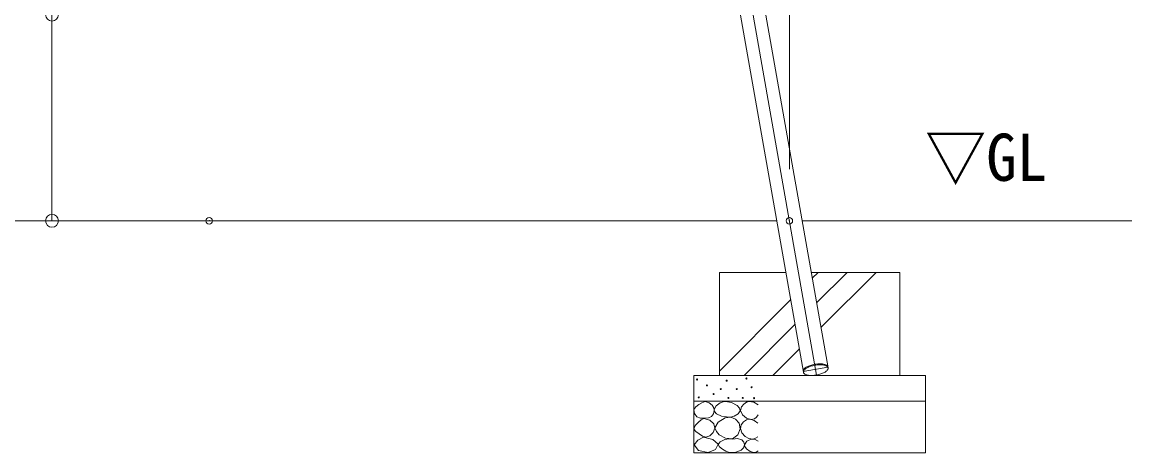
# Model space of a CAD drawing. Units: millimetres, scale not verified. Extents: x 0 to 420, y 0 to 297.
# Drawn here: x 89.7 to 132.75, y 64.27 to 80.97 of the extents above; entities that cross this region are included whole.
import ezdxf
from ezdxf.enums import TextEntityAlignment as Align

# ---------------------------------------------------------------- set-up
doc = ezdxf.new("R2010")
doc.units = ezdxf.units.MM
doc.header["$LTSCALE"] = 0.5
doc.header["$PDMODE"] = 32
doc.header["$PDSIZE"] = 0.25
doc.linetypes.add('USER2', pattern=[50.8, 31.75, -6.35, 6.35, -6.35])
doc.layers.add('LY_5', color=2, linetype='Continuous', lineweight=18)
doc.layers.add('LY_6', color=7, linetype='Continuous', lineweight=0)
doc.styles.add('ＭＳ ゴシック', font='')
doc.styles.get('ＭＳ ゴシック').set_extended_font_data('MS Gothic')

# ---------------------------------------------------------------- blocks, each defined once
blk = doc.blocks.new('-022-_DOTBLANK')
at = {"color": 7, "linetype": 'Continuous', "lineweight": 0}
blk.add_line((-0.5, 0), (-1, 0), dxfattribs=at)
blk.add_circle((0, 0), 0.5, dxfattribs=at)
blk = doc.blocks.new('-001-MS_2')
at = {"color": 7, "linetype": 'Continuous', "lineweight": 0}
for p, q in [((3.92, 89.34), (0.27, 83.88)), ((9.77, 93.38), (3.92, 89.34)), ((15.99, 96.86), (9.77, 93.38)), ((22.45, 99.4), (15.99, 96.86)), ((29.91, 96.94), (22.45, 99.4)), ((36.07, 92.11), (29.91, 96.94)), ((39.03, 87.18), (36.07, 92.11)), ((39.88, 81.98), (39.03, 87.18)), ((43.36, 91), (39.71, 84.09)), ((51.33, 96.79), (43.36, 91)), ((56.97, 98.88), (51.33, 96.79)), ((61.87, 99.49), (56.97, 98.88)), ((73.64, 97.86), (61.87, 99.49)), ((84.31, 91.65), (73.64, 97.86)), ((89.01, 86.31), (84.31, 91.65)), ((89.98, 81.65), (89.01, 86.31)), ((92.65, 88.94), (90.78, 82.21)), ((97.12, 94.25), (92.65, 88.94)), ((102.27, 97.95), (97.12, 94.25)), ((107.89, 99.64), (102.27, 97.95)), ((116.57, 98.15), (107.89, 99.64)), ((125, 93.3), (116.57, 98.15)), ((0.27, 83.88), (1.28, 76.29)), ((1.28, 76.29), (6.29, 69.94)), ((6.29, 69.94), (13.15, 67.35)), ((13.15, 67.35), (20.86, 67.08)), ((19.91, 66.45), (14.58, 63.66)), ((31.08, 63.24), (19.91, 66.45)), ((20.86, 67.08), (28.48, 67.69)), ((28.48, 67.69), (34.81, 70.25)), ((34.81, 70.25), (38.56, 75.54)), ((38.56, 75.54), (39.88, 81.98)), ((39.71, 84.09), (40.58, 80.12)), ((40.58, 80.12), (44.3, 75.71)), ((44.3, 75.71), (53.79, 70.93)), ((61.06, 67.6), (47.31, 59.54)), ((53.79, 70.93), (63.76, 69.49)), ((72.24, 68.87), (61.06, 67.6)), ((63.76, 69.49), (71.12, 69.32)), ((71.12, 69.32), (78.63, 70.84)), ((81.06, 65.44), (72.24, 68.87)), ((78.63, 70.84), (86.23, 75.46)), ((87.97, 57.29), (81.06, 65.44)), ((86.23, 75.46), (89.98, 81.65)), ((90.78, 82.21), (94.45, 73.44)), ((94.45, 73.44), (102.5, 67)), ((102.5, 67), (110.8, 64.62)), ((109.47, 65.1), (102.77, 63.87)), ((117.54, 62.64), (109.47, 65.1)), ((110.8, 64.62), (118.03, 65.73)), ((118.03, 65.73), (122.08, 69.11)), ((122.08, 69.11), (125, 73.65)), ((2.69, 52.66), (0.27, 45.85)), ((0.27, 45.85), (3.9, 41.03)), ((9.14, 59.48), (2.69, 52.66)), ((14.58, 63.66), (9.14, 59.48)), ((39.24, 55.99), (31.08, 63.24)), ((37.66, 39.2), (40.76, 47.48)), ((40.76, 47.48), (39.24, 55.99)), ((47.31, 59.54), (41.33, 48.68)), ((41.33, 48.68), (43.97, 41.48)), ((85.4, 34.78), (90.25, 46.52)), ((90.25, 46.52), (87.97, 57.29)), ((92.41, 54.25), (90.78, 47.04)), ((90.78, 47.04), (93.44, 38.43)), ((96.8, 60.03), (92.41, 54.25)), ((102.77, 63.87), (96.8, 60.03)), ((124.68, 57.18), (117.54, 62.64)), ((7.78, 24.5), (0.96, 15.68)), ((3.9, 41.03), (10.41, 36.67)), ((19.09, 30.52), (7.78, 24.5)), ((10.41, 36.67), (17.05, 32.38)), ((17.05, 32.38), (23.72, 30.33)), ((36.88, 25.89), (19.09, 30.52)), ((23.72, 30.33), (31.36, 32.78)), ((31.36, 32.78), (37.66, 39.2)), ((47.66, 16.78), (36.88, 25.89)), ((43.97, 41.48), (49.17, 35.16)), ((49.17, 35.16), (61.76, 28.31)), ((60.52, 25.56), (51.59, 21.5)), ((68.66, 27), (60.52, 25.56)), ((61.76, 28.31), (75.12, 27.32)), ((76.2, 26.37), (68.66, 27)), ((75.12, 27.32), (85.4, 34.78)), ((85.1, 27.83), (76.2, 26.37)), ((93.5, 25.29), (85.1, 27.83)), ((93.44, 38.43), (99.65, 31.51)), ((97.57, 20.71), (93.5, 25.29)), ((102.98, 22.43), (98.7, 15.67)), ((99.65, 31.51), (107.29, 27.64)), ((111.69, 26.76), (102.98, 22.43)), ((107.29, 27.64), (114.86, 26.76)), ((118.98, 25.96), (111.69, 26.76)), ((114.86, 26.76), (120.01, 28.2)), ((125, 22.64), (118.98, 25.96)), ((120.01, 28.2), (124.68, 30.88)), ((0.96, 15.68), (9.45, 4.41)), ((9.45, 4.41), (27.89, 0.3)), ((27.89, 0.3), (42.24, 6.41)), ((42.24, 6.41), (47.66, 16.78)), ((51.59, 21.5), (47.28, 16.1)), ((47.28, 16.1), (49.96, 11.42)), ((49.96, 11.42), (55.93, 6.91)), ((55.93, 6.91), (62.4, 3.07)), ((62.4, 3.07), (69.71, 0.69)), ((69.71, 0.69), (81.56, 0.93)), ((81.56, 0.93), (91.88, 5.02)), ((91.88, 5.02), (96.58, 9.83)), ((96.58, 9.83), (98.63, 15.56)), ((98.63, 15.56), (97.57, 20.71)), ((98.7, 15.67), (99.31, 12)), ((99.31, 12), (102.19, 7.75)), ((102.19, 7.75), (109.35, 2.28)), ((109.35, 2.28), (116.76, 0.46)), ((116.76, 0.46), (121.06, 1.51)), ((121.06, 1.51), (125, 3.63))]:
    blk.add_line(p, q, dxfattribs=at)
for centre in [(6.61, 142.18), (25.62, 130.77), (63.96, 139.96), (102.42, 144.09), (9.77, 107.32), (38.61, 113.98), (52.55, 123.48), (83.5, 123.55), (112.42, 127.06), (67.44, 106.37), (95.12, 106.52), (117.28, 105.98)]:
    blk.add_circle(centre, 1, dxfattribs=at)

msp = doc.modelspace()

# ---------------------------------------------------------------- linework, layer by layer
at = {"layer": 'LY_5', "color": 7, "linetype": 'USER2', "lineweight": 0}
for p, q in [((120.5183, 67.2856), (112.5933, 112.2303)), ((120.9571, 67.5956), (119.9999, 67.4269))]:
    msp.add_line(p, q, dxfattribs=at)
at = {"layer": 'LY_5', "color": 7, "lineweight": 0}
for p, q in [((120.9635, 67.5595), (113.4875, 109.9578)), ((120.0063, 67.3907), (112.5303, 109.789)), ((118.97, 73.2677), (53.53, 73.2677)), ((132.75, 73.2677), (119.957, 73.2677)), ((119.3227, 71.2677), (116.75, 71.2677)), ((116.75, 71.2677), (116.75, 67.2677)), ((123.75, 71.2677), (120.3096, 71.2677)), ((120.3503, 71.037), (120.5811, 71.2677)), ((120.5186, 70.0827), (121.7036, 71.2677)), ((120.6869, 69.1284), (122.8261, 71.2677)), ((123.75, 67.2677), (123.75, 71.2677)), ((116.75, 67.4366), (119.5113, 70.1979)), ((117.7036, 67.2677), (119.6795, 69.2436)), ((118.8261, 67.2677), (119.8478, 68.2894)), ((120.183, 67.5819), (120.2167, 67.5969)), ((120.2167, 67.5969), (120.2523, 67.6111)), ((120.2523, 67.6111), (120.2898, 67.6242)), ((120.2898, 67.6242), (120.3287, 67.6362)), ((120.3287, 67.6362), (120.3689, 67.647)), ((120.3689, 67.647), (120.4099, 67.6564)), ((120.4099, 67.6564), (120.4515, 67.6645)), ((120.4515, 67.6645), (120.4933, 67.6712)), ((120.4933, 67.6712), (120.5351, 67.6763)), ((120.5351, 67.6763), (120.5765, 67.6799)), ((120.5765, 67.6799), (120.6172, 67.682)), ((120.6172, 67.682), (120.6569, 67.6824)), ((120.6569, 67.6824), (120.6953, 67.6813)), ((120.6953, 67.6813), (120.7321, 67.6787)), ((120.7321, 67.6787), (120.767, 67.6744)), ((120.767, 67.6744), (120.7997, 67.6687)), ((120.7997, 67.6687), (120.8301, 67.6615)), ((120.8301, 67.6615), (120.8578, 67.6529)), ((120.8578, 67.6529), (120.8827, 67.6429)), ((120.8827, 67.6429), (120.9045, 67.6316)), ((120.9045, 67.6316), (120.9232, 67.6192)), ((120.9232, 67.6192), (120.9386, 67.6056)), ((120.9386, 67.6056), (120.9504, 67.5911)), ((115.75, 67.2677), (124.75, 67.2677)), ((115.75, 67.2677), (115.75, 64.2677)), ((120.0052, 67.4075), (120.0077, 67.4249)), ((120.0063, 67.3907), (120.0052, 67.4075)), ((120.011, 67.3745), (120.0063, 67.3907)), ((120.0077, 67.4249), (120.0139, 67.4426)), ((120.0193, 67.3591), (120.011, 67.3745)), ((120.0139, 67.4426), (120.0237, 67.4606)), ((120.0312, 67.3445), (120.0193, 67.3591)), ((120.0237, 67.4606), (120.037, 67.4787)), ((120.0466, 67.331), (120.0312, 67.3445)), ((120.037, 67.4787), (120.0537, 67.4967)), ((120.0652, 67.3185), (120.0466, 67.331)), ((120.0537, 67.4967), (120.0737, 67.5146)), ((120.0871, 67.3073), (120.0652, 67.3185)), ((120.0737, 67.5146), (120.0968, 67.5322)), ((120.112, 67.2973), (120.0871, 67.3073)), ((120.0968, 67.5322), (120.1228, 67.5494)), ((120.1397, 67.2887), (120.112, 67.2973)), ((120.1228, 67.5494), (120.1517, 67.566)), ((120.1701, 67.2814), (120.1397, 67.2887)), ((120.1517, 67.566), (120.183, 67.5819)), ((120.2028, 67.2757), (120.1701, 67.2814)), ((120.2377, 67.2715), (120.2028, 67.2757)), ((120.2745, 67.2688), (120.2377, 67.2715)), ((120.3129, 67.2677), (120.2745, 67.2688)), ((120.3526, 67.2682), (120.3129, 67.2677)), ((120.3933, 67.2702), (120.3526, 67.2682)), ((120.4347, 67.2739), (120.3933, 67.2702)), ((120.4765, 67.279), (120.4347, 67.2739)), ((120.5183, 67.2856), (120.4765, 67.279)), ((120.5599, 67.2937), (120.5183, 67.2856)), ((120.6009, 67.3032), (120.5599, 67.2937)), ((120.641, 67.3139), (120.6009, 67.3032)), ((120.68, 67.3259), (120.641, 67.3139)), ((120.7174, 67.339), (120.68, 67.3259)), ((120.7531, 67.3532), (120.7174, 67.339)), ((120.7868, 67.3683), (120.7531, 67.3532)), ((120.8181, 67.3842), (120.7868, 67.3683)), ((120.8469, 67.4008), (120.8181, 67.3842)), ((120.873, 67.418), (120.8469, 67.4008)), ((120.8961, 67.4355), (120.873, 67.418)), ((120.9161, 67.4534), (120.8961, 67.4355)), ((120.9328, 67.4715), (120.9161, 67.4534)), ((120.9461, 67.4896), (120.9328, 67.4715)), ((120.9558, 67.5076), (120.9461, 67.4896)), ((120.9504, 67.5911), (120.9588, 67.5757)), ((120.962, 67.5253), (120.9558, 67.5076)), ((120.9588, 67.5757), (120.9635, 67.5595)), ((120.9646, 67.5426), (120.962, 67.5253)), ((120.9635, 67.5595), (120.9646, 67.5426)), ((124.75, 64.2677), (124.75, 67.2677)), ((115.75, 66.2677), (124.75, 66.2677)), ((115.75, 64.2677), (124.75, 64.2677))]:
    msp.add_line(p, q, dxfattribs=at)
at = {"layer": 'LY_5'}
for p, q in [((120.1163, 67.5863), (120.1606, 67.6107)), ((120.1606, 67.6107), (120.2102, 67.6335)), ((120.2102, 67.6335), (120.2645, 67.6542)), ((120.2645, 67.6542), (120.3224, 67.6725)), ((120.3224, 67.6725), (120.3829, 67.6881)), ((120.3829, 67.6881), (120.4451, 67.7007)), ((120.4451, 67.7007), (120.5079, 67.7101)), ((120.5079, 67.7101), (120.5701, 67.7162)), ((120.5701, 67.7162), (120.6308, 67.7188)), ((120.6308, 67.7188), (120.6888, 67.7179)), ((120.6888, 67.7179), (120.7433, 67.7135)), ((120.7433, 67.7135), (120.7932, 67.7057)), ((120.7932, 67.7057), (120.8377, 67.6946)), ((120.8377, 67.6946), (120.8761, 67.6804)), ((120.8761, 67.6804), (120.9076, 67.6633)), ((120.9076, 67.6633), (120.9318, 67.6437)), ((120.9318, 67.6437), (120.9483, 67.6219)), ((120.9483, 67.6219), (120.9567, 67.5983)), ((119.9992, 67.4546), (120.0072, 67.4807)), ((119.9994, 67.4295), (119.9992, 67.4546)), ((120.0072, 67.4807), (120.0233, 67.5074)), ((120.0233, 67.5074), (120.0471, 67.5342)), ((120.0471, 67.5342), (120.0783, 67.5607)), ((120.0783, 67.5607), (120.1163, 67.5863))]:
    msp.add_line(p, q, dxfattribs=at)
at = {"layer": 'LY_6'}
for p, q in [((119.4635, 75.2677), (119.4635, 144.3627)), ((90.85, 73.2677), (90.85, 81.2677)), ((94.95, 73.2677), (89.85, 73.2677))]:
    msp.add_line(p, q, dxfattribs=at)
for p in [(96.95, 73.2677), (119.4635, 73.2677)]:
    msp.add_point(p, dxfattribs=at)

# ---------------------------------------------------------------- block references
at = {"layer": 'LY_6', "xscale": 0.5, "yscale": 0.5}
for p, rotation in [((90.85, 81.2677), 90), ((90.85, 73.2677), 270)]:
    msp.add_blockref('-022-_DOTBLANK', p, dxfattribs=dict(at, rotation=rotation))
at = {"layer": 'LY_6', "xscale": 0.02, "yscale": 0.02}
msp.add_blockref('-001-MS_2', (115.75, 64.2677), dxfattribs=at)

# ---------------------------------------------------------------- texts
at = {"layer": 'LY_6', "style": 'ＭＳ ゴシック', "width": 0.95}
msp.add_text('▽GL', height=1.833, dxfattribs=at).set_placement((124.7252, 74.2677), align=Align.BOTTOM_LEFT)

doc.saveas('drawing.dxf')
